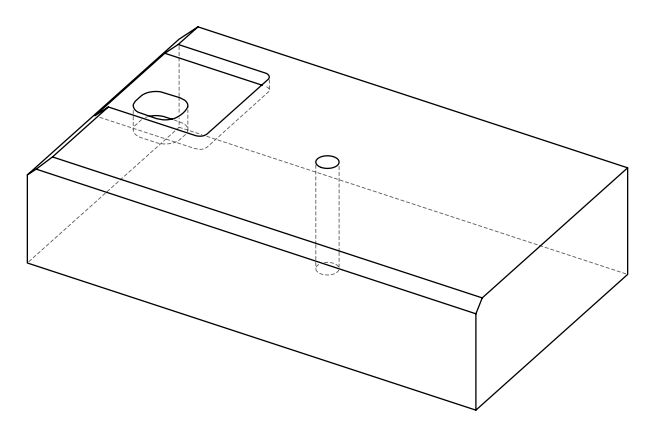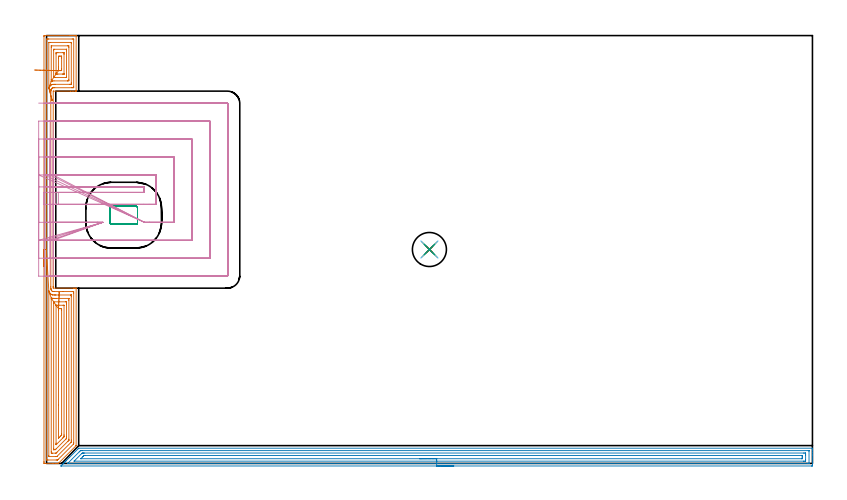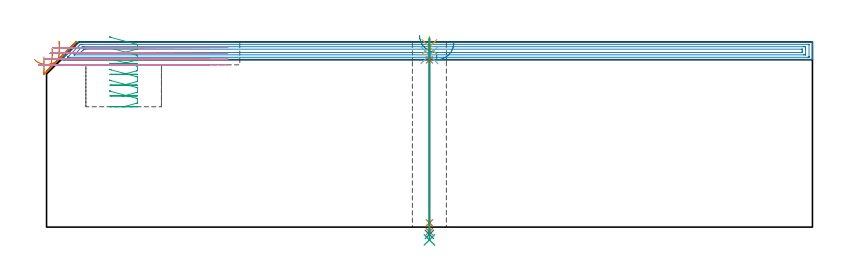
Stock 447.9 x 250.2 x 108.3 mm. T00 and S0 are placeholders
(PLAN: 9 operations, 7 tool changes, 39.8 min)
(1 AREA_MILL | FG_CHAMFER_SURFACE | UGT0205_001 | 9.97 min | 42951 mm3)
(2 AREA_MILL_1 | FG_CHAMFER_SURFACE_1 | UGT0205_001 | 14.14 min | 23384 mm3)
(3 MILL_RECTANGULAR_POCKET | POCKET_RECTANGULAR_STRAIGHT | UGT0201_006 | Follow Part, ap 7, ae 75% | 1.51 min | 57273 mm3)
(4 MILL_SLOT | SLOT_PARTIAL_RECTANGULAR | UGT0201_132 | Follow Part, ap 3.5, ae 75% | 12.65 min | 136485 mm3)
(5 SPOT_DRILL | STEP1HOLE | NXT0321_9005460120000 | 0.05 min | 186 mm3)
(6 DRILL_BLIND_HOLE_INTO_CENTER | STEP1HOLE | NXT0301_023 | 0.04 min | 86 mm3)
(7 GUN_DRILL_THROUGH_HOLE | STEP1HOLE | UGT0307_001 | 0.49 min | 1942 mm3)
(8 SPADE_DRILL_TO_ENLARGE_THROUGH_HOLE | STEP1HOLE | UGT0306_003 | 0.46 min | 11009 mm3)
(9 DRILL_TO_ENLARGE_THROUGH_HOLE | STEP1HOLE | UGT0301_265 | 0.47 min | 20411 mm3)
(TOOL UGT0205_001 | Chamfer Mill 20 x 3 x 45 deg. | D20 FL50 Z2)
(TOOL UGT0201_006 | End Mill 28 mm | D28 FL25 Z2)
(TOOL UGT0201_132 | Carbide End Mill 14.0 | D14 FL30 Z4)
(TOOL NXT0321_9005460120000 | NC Spot Drill, 142deg, 12mm, Carbide, Uncoated | D12 PA142 FL30 Z2)
(TOOL NXT0301_023 | Carbide Drill 5.2mm [860.1-0520-016A1-MM 2214] | D5.2 PA140 FL28 Z2)
(TOOL UGT0307_001 | Gun Drill 5 mm | D5 PA130 FL24 Z1)
(TOOL UGT0306_003 | Spade Drill 12.5mm | D12.5 PA132 FL10 Z2)
(TOOL UGT0301_265 | Twist Drill 19.9 mm | D19.9 PA118 FL140 Z2)
(OP 1 AREA_MILL)
G17 G21 G94 G90
T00 M6
G54
G17 G0 G90 X-1.5 Y115.1 S1061 M3
G43 Z118.3 H0
Z99.5
G94 G1 Y115.138 Z98.628 F250.
Y115.252 Z97.764
Y115.441 Z96.912
Y115.703 Z96.08
Y116.037 Z95.274
Y116.44 Z94.5
Y116.908 Z93.764
Y117.44 Z93.072
Y118.029 Z92.429
Y118.672 Z91.84
Y119.364 Z91.308
Y120.1 Z90.84
Y120.874 Z90.437
Y121.68 Z90.103
Y122.512 Z89.841
Y123.364 Z89.652
Y124.228 Z89.538
Y125.1 Z89.5
Y249.595
X-1.496 Y249.958 Z89.502
X-1.492 Y250.19 Z89.506
X-1.256 Y250.2 Z89.741
X13.508 Z104.503
X14.109 Z105.103
X14.68 Z105.677
X14.996 Z105.992
X15.567 Z106.563
X15.883 Z106.878
X16.516 Z107.515
X16.923 Z107.922
X17.271 Y250.193 Z108.262
X17.297 Y250.19 Z108.288
X17.3 Y250.041 Z108.3
Y217.913
X17.297 Y217.71 Z108.289
X17.26 Y217.707 Z108.252
X17.047 Y217.7 Z108.04
X15.459 Z106.456
X14.109 Z105.105
X4.02 Z95.018
X4.018
X3.9 Z94.9
Y103.235
X3.901 Y103.196 Z94.896
Y103.158 Z94.895
X3.9 Y103.153 Z94.9
Y103.146
Y102.5
X15.883 Z106.878
X16.196 Z107.195
X17.214 Z108.213
X17.24 Y102.498 Z108.239
X17.296 Y102.49 Z108.289
X17.3 Y102.343 Z108.3
Y10.422
X17.294 Y10.405 Z108.294
X17.286 Y10.386 Z108.285
X7.013 Y0.113 Z98.011
X6.909 Y0.01 Z97.905
X6.697 Y0. Z97.696
X5.871 Z96.87
X5.239 Z96.234
X4.036 Z95.033
X3.465 Z94.459
X-0.97 Y0.001 Z90.027
X-1.192 Y0.003 Z89.805
X-1.492 Y0.008 Z89.506
X-1.494 Y0.078 Z89.503
X-1.499 Y0.605 Z89.501
X-1.5 Y1.138 Z89.5
Y125.1
X-0.086 Z90.914
Y247.81
X-0.083 Y248.19 Z90.917
X0.418 Y248.198 Z91.418
X0.804 Y248.199 Z91.804
X1.303 Y248.2 Z92.303
X14.996 Y248.199 Z105.996
X15.499 Y248.197 Z106.499
X15.883 Y248.19 Z106.883
X15.886 Y247.81 Z106.886
Y220.144
X15.883 Y219.71 Z106.883
X15.435 Y219.703 Z106.435
X14.996 Y219.701 Z105.996
X14.551 Y219.7 Z105.551
X4.794 Z95.794
X4.352 Y219.696 Z95.352
X3.916 Y219.691 Z94.916
X3.697 Y219.669 Z94.697
X3.465 Y219.593 Z94.465
X3.251 Y219.467 Z94.251
X3.018 Y219.252 Z94.018
X2.832 Y218.996 Z93.832
X2.766 Y218.879 Z93.766
X2.706 Y218.754 Z93.706
X2.578 Y218.405 Z93.578
X2.568 Y218.369 Z93.568
X2.566 Y218.36 Z93.566
X2.529 Y218.148 Z93.529
X2.504 Y217.953 Z93.504
X2.489 Y217.556 Z93.489
X2.488 Y217.467 Z93.488
X2.486 Y216.667 Z93.486
Y216.575
Y103.235
X2.491 Y102.43 Z93.491
X2.495 Y102.343 Z93.495
X2.502 Y102.262 Z93.502
X2.516 Y102.139 Z93.516
X2.578 Y101.813 Z93.578
X2.704 Y101.45 Z93.704
X2.836 Y101.191 Z93.836
X3.065 Y100.898 Z94.065
X3.382 Y100.641 Z94.382
X3.465 Y100.603 Z94.465
X3.571 Y100.558 Z94.571
X4.352 Y100.504 Z95.352
X4.408 Y100.501 Z95.408
X9.674 Y100.5 Z100.674
X15.054 Z106.054
X15.883 Y100.49 Z106.883
X15.886 Y99.666 Z106.886
Y12.207
X15.883 Y11.445 Z106.883
X15.821 Y11.377 Z106.821
X15.763 Y11.314 Z106.763
X6.84 Y2.39 Z97.84
X6.477 Y2.036 Z97.477
X6.456 Y2.018 Z97.456
X6.416 Y2.01 Z97.416
X6.32 Y2.005 Z97.32
X6.126 Y2.002 Z97.126
X5.626 Y2. Z96.626
X0.804 Y2.001 Z91.804
X0.301 Y2.003 Z91.301
X-0.083 Y2.01 Z90.917
X-0.086 Y2.39 Z90.914
Y2.393
Y125.1
X1.333 Y100.816 Z92.333
X1.344 Y100.795 Z92.344
X1.437 Y100.558 Z92.437
X1.582 Y100.234 Z92.582
X1.691 Y100.021 Z92.691
X1.824 Y99.802 Z92.824
X1.925 Y99.666 Z92.925
X2.213 Y99.302 Z93.213
X2.578 Y98.994 Z93.578
X2.889 Y98.773 Z93.889
X3.121 Y98.667 Z94.121
X3.29 Y98.606 Z94.29
X3.465 Y98.573 Z94.465
X3.686 Y98.551 Z94.686
X4.352 Y98.51 Z95.352
X4.62 Y98.503 Z95.62
X5.239 Y98.501 Z96.239
X5.51 Y98.5 Z96.51
X14.109 Y98.499 Z105.109
X14.383 Y98.498 Z105.383
X14.444 Y98.491 Z105.444
X14.466 Y98.487 Z105.466
X14.467 Y98.478 Z105.467
X14.47 Y98.411 Z105.47
X14.471 Y97.881 Z105.471
Y97.516
Y13.627
X14.47 Y13.099 Z105.47
X14.468 Y12.738 Z105.468
X14.464 Y12.476 Z105.464
X14.207 Y12.207 Z105.207
X14.158 Y12.158 Z105.158
X6.151 Y4.15 Z97.151
X6.126 Y4.127 Z97.126
X6.029 Y4.041 Z97.029
X5.99 Y4.01 Z96.99
X5.947 Y4.008 Z96.947
X5.769 Y4.003 Z96.769
X5.413 Y4. Z96.413
X5.239 Z96.239
X1.691 Y4.001 Z92.691
X1.517 Y4.005 Z92.517
X1.401 Y4.01 Z92.401
X1.335 Y4.018 Z92.335
X1.333 Y4.054 Z92.333
X1.331 Y4.175 Z92.331
X1.329 Y4.539 Z92.329
Y100.637
X1.333 Y100.816 Z92.333
X2.754 Y96.715 Z93.754
X2.885 Y96.679 Z93.885
X3.219 Y96.601 Z94.219
X3.465 Y96.57 Z94.465
X3.918 Y96.533 Z94.918
X4.352 Y96.51 Z95.352
X4.835 Y96.502 Z95.835
X5.239 Y96.501 Z96.239
X5.724 Y96.5 Z96.724
X12.821 Y96.499 Z103.821
X12.994 Y96.495 Z103.994
X13.026 Y96.492 Z104.026
X13.05 Y96.486 Z104.05
X13.052 Y96.447 Z104.052
X13.056 Y96.263 Z104.056
X13.057 Y96.096 Z104.057
Y95.369
Y14.158
X13.056 Y13.992 Z104.056
X13.052 Y13.629 Z104.052
X13.05 Y13.539 Z104.05
X13.043 Y13.504 Z104.043
X13.02 Y13.478 Z104.02
X12.935 Y13.388 Z103.935
X12.65 Y13.099 Z103.65
X12.492 Y12.941 Z103.492
X6.126 Y6.575 Z97.126
X5.818 Y6.27 Z96.818
X5.623 Y6.08 Z96.623
X5.553 Y6.014 Z96.553
X5.199 Y6. Z96.199
X3.425 Z94.425
X3.028 Y6.006 Z94.028
X2.83 Y6.01 Z93.83
X2.749 Y6.021 Z93.749
X2.743 Y6.852 Z93.743
Y96.096
X2.747 Y96.459 Z93.747
X2.75 Y96.64 Z93.75
X2.754 Y96.715 Z93.754
X4.164 Y94.5 Z95.164
X11.262 Y94.499 Z102.262
X11.448 Y94.495 Z102.448
X11.629 Y94.49 Z102.629
X11.636 Y94.311 Z102.636
X11.64 Y94.118 Z102.64
X11.643 Y93.419 Z102.643
Y93.222
Y15.581
X11.639 Y14.884 Z102.639
X11.637 Y14.695 Z102.637
X11.62 Y14.53 Z102.62
X11.448 Y14.351 Z102.448
X11.271 Y14.17 Z102.271
X11.094 Y13.992 Z102.094
X5.739 Y8.637 Z96.739
X5.487 Y8.387 Z96.487
X5.239 Y8.144 Z96.239
X5.106 Y8.017 Z96.106
X4.977 Y8.008 Z95.977
X4.352 Y8.001 Z95.352
X4.261 Z95.261
X4.206 Y8.003 Z95.206
X4.175 Y8.006 Z95.175
X4.165 Y8.009 Z95.165
X4.164 Y8.049 Z95.164
X4.158 Y8.441 Z95.158
X4.157 Y8.637 Z95.157
Y8.833
X4.158 Y93.614 Z95.158
X4.164 Y94.5 Z95.164
X5.58 Y92.49 Z96.58
X5.589 Y92.493 Z96.589
X5.695 Y92.497 Z96.695
X6.126 Y92.5 Z97.126
X9.7 Z100.7
X10.104 Y92.495 Z101.104
X10.204 Y92.491 Z101.204
X10.223 Y92.489 Z101.223
X10.225 Y92.474 Z101.225
X10.227 Y92.44 Z101.227
X10.228 Y92.363 Z101.228
X10.229 Y16.669 Z101.229
X10.228 Y16.112 Z101.228
X10.225 Y15.777 Z101.225
X10.222 Y15.638 Z101.222
X10.216 Y15.575 Z101.216
X10.173 Y15.53 Z101.173
X10.048 Y15.4 Z101.048
X9.674 Y15.022 Z100.674
X9.606 Y14.953 Z100.606
X5.966 Y11.314 Z96.966
X5.671 Y11.027 Z96.671
X5.596 Y10.955 Z96.596
X5.577 Y10.953 Z96.577
X5.576 Y10.976 Z96.576
X5.573 Y11.314 Z96.573
X5.571 Y11.648 Z96.571
Y11.873
X5.572 Y92.378 Z96.572
X5.574 Y92.445 Z96.574
X5.577 Y92.482 Z96.577
X5.58 Y92.49 Z96.58
X7.013 Y90.49 Z98.013
X7.257 Y90.496 Z98.257
X7.9 Y90.499 Z98.9
X8.141 Y90.498 Z99.141
X8.787 Y90.49 Z99.787
X8.813 Y89.849 Z99.813
X8.814 Y89.822 Z99.814
X8.815 Y17.561 Z99.815
X8.813 Y16.669 Z99.813
X8.812 Y16.644 Z99.812
X8.808 Y16.619 Z99.808
X8.787 Y16.594 Z99.787
X8.383 Y16.183 Z99.383
X7.98 Y15.777 Z98.98
X7.495 Y15.292 Z98.495
X7.086 Y14.884 Z98.086
X7.048 Y14.849 Z98.048
X7.013 Y14.82 Z98.013
X6.991 Y14.813 Z97.991
X6.988 Y14.857 Z97.988
X6.986 Y14.884 Z97.986
X6.985 Y34.072 Z97.985
X6.986 Y89.849 Z97.986
X6.987 Y89.875 Z97.987
X7.013 Y90.49 Z98.013
X7.05 Y91.358 Z98.088
X7.087 Y92.217 Z98.239
X7.123 Y93.059 Z98.464
X7.158 Y93.878 Z98.762
X7.192 Y94.668 Z99.13
X7.225 Y95.423 Z99.566
X7.255 Y96.138 Z100.066
X7.284 Y96.806 Z100.626
X7.311 Y97.423 Z101.242
X7.335 Y97.983 Z101.91
X7.356 Y98.484 Z102.624
X7.375 Y98.92 Z103.379
X7.391 Y99.289 Z104.17
X7.404 Y99.588 Z104.989
X7.413 Y99.814 Z105.832
X7.42 Y99.966 Z106.691
X7.423 Y100.043 Z107.56
Y100.044 Z108.432
G0 Z118.3
X3.23 Y212.579
Z104.583
G1 X3.281 Y212.397 Z103.731
X3.311 Y212.287 Z102.866
X3.322 Y212.25 Z101.995
X3.311 Y212.287 Z101.123
X3.281 Y212.397 Z100.258
X3.23 Y212.578 Z99.407
X3.16 Y212.831 Z98.575
X3.07 Y213.153 Z97.769
X2.963 Y213.541 Z96.995
X2.837 Y213.992 Z96.259
X2.695 Y214.504 Z95.567
X2.537 Y215.072 Z94.924
X2.364 Y215.691 Z94.334
X2.179 Y216.358 Z93.803
X1.982 Y217.067 Z93.334
X1.774 Y217.812 Z92.932
X1.558 Y218.589 Z92.598
X1.335 Y219.39 Z92.335
X1.334 Y219.394 Z92.334
X1.33 Y219.483 Z92.33
X1.329 Y219.561 Z92.329
X1.328 Y219.616 Z92.328
X1.329 Y246.025 Z92.329
X1.33 Y246.116 Z92.33
X1.332 Y246.161 Z92.332
X1.335 Y246.179 Z92.335
X1.345 Y246.19 Z92.345
X1.519 Y246.197 Z92.519
X1.691 Y246.199 Z92.691
X2.404 Y246.2 Z93.404
X14.109 Y246.199 Z105.109
X14.283 Y246.195 Z105.283
X14.399 Y246.19 Z105.399
X14.465 Y246.181 Z105.465
X14.467 Y246.146 Z105.467
X14.469 Y246.025 Z105.469
X14.471 Y245.661 Z105.471
Y222.458
X14.469 Y221.929 Z105.469
X14.466 Y221.748 Z105.466
X14.465 Y221.711 Z105.465
X14.413 Y221.707 Z105.413
X14.335 Y221.702 Z105.335
X14.109 Y221.701 Z105.109
X13.45 Y221.7 Z104.45
X5.239 Z96.239
X4.581 Y221.698 Z95.581
X4.352 Y221.694 Z95.352
X3.716 Y221.676 Z94.716
X3.465 Y221.642 Z94.465
X3.015 Y221.489 Z94.015
X2.578 Y221.225 Z93.578
X2.476 Y221.14 Z93.476
X2.359 Y221.037 Z93.359
X2.132 Y220.809 Z93.132
X2.035 Y220.69 Z93.035
X1.691 Y220.191 Z92.691
X1.673 Y220.162 Z92.673
X1.664 Y220.144 Z92.664
X1.506 Y219.811 Z92.506
X1.399 Y219.545 Z92.399
X1.386 Y219.511 Z92.386
X1.36 Y219.442 Z92.36
X1.341 Y219.399 Z92.341
X1.335 Y219.39 Z92.335
X2.762 Y223.479 Z93.762
X2.749 Y223.484 Z93.749
X2.747 Y223.544 Z93.747
X2.745 Y223.714 Z93.745
X2.743 Y224.441 Z93.743
Y224.607
Y243.348
X2.747 Y244.07 Z93.747
X2.75 Y244.175 Z93.75
X2.755 Y244.191 Z93.755
X2.777 Y244.194 Z93.777
X2.83 Y244.197 Z93.83
X3.041 Y244.199 Z94.041
X12.375 Y244.2 Z103.375
X12.772 Y244.194 Z103.772
X12.97 Y244.19 Z103.97
X13.05 Y244.179 Z104.05
X13.057 Y243.348 Z104.057
Y224.607
X13.053 Y223.885 Z104.053
X13.05 Y223.714 Z104.05
X12.349 Y223.7 Z103.349
X12.335 Z103.335
X4.352 Y223.699 Z95.352
X3.515 Y223.663 Z94.515
X3.465 Y223.655 Z94.465
X3.13 Y223.585 Z94.13
X2.803 Y223.488 Z93.803
X2.762 Y223.479 Z93.762
X4.158 Y225.694 Z95.158
X4.157 Y225.695 Z95.157
Y241.759
X4.158 Y241.955 Z95.158
X4.161 Y242.086 Z95.161
X4.164 Y242.182 Z95.164
X4.194 Y242.19 Z95.194
X4.352 Y242.195 Z95.352
X4.606 Y242.199 Z95.606
X11.539 Y242.2 Z102.539
X11.594 Y242.198 Z102.594
X11.625 Y242.194 Z102.625
X11.635 Y242.191 Z102.635
X11.637 Y242.15 Z102.637
X11.642 Y241.759 Z102.642
X11.643 Y241.563 Z102.643
Y241.367
Y225.999
X11.641 Y225.869 Z102.641
X11.638 Y225.765 Z102.638
X11.635 Y225.709 Z102.635
X11.619 Y225.707 Z102.619
X11.448 Y225.702 Z102.448
X11.248 Y225.7 Z102.248
X5.039 Z96.039
X4.158 Y225.694 Z95.158
X5.589 Y227.71 Z96.589
X5.578 Y227.835 Z96.578
X5.575 Y228.176 Z96.575
X5.572 Y228.734 Z96.572
X5.571 Y239.443 Z96.571
X5.573 Y239.778 Z96.573
X5.576 Y240.057 Z96.576
X5.578 Y240.187 Z96.578
X5.712 Y240.194 Z96.712
X6.126 Y240.198 Z97.126
X6.594 Y240.2 Z97.594
X9.674 Y240.199 Z100.674
X10.146 Y240.196 Z101.146
X10.211 Y240.19 Z101.211
X10.222 Y240.119 Z101.222
X10.225 Y239.778 Z101.225
X10.228 Y239.221 Z101.228
Y227.897
X10.227 Y227.758 Z101.227
X10.225 Y227.724 Z101.225
X10.223 Y227.713 Z101.223
X10.214 Y227.71 Z101.214
X10.145 Y227.703 Z101.145
X9.674 Y227.701 Z100.674
X9.26 Y227.7 Z100.26
X6.599 Z97.599
X6.126 Y227.701 Z97.126
X5.709 Y227.704 Z96.709
X5.589 Y227.71 Z96.589
X7.013 Y229.71 Z98.013
X6.989 Y229.961 Z97.989
X6.987 Y229.987 Z97.987
X6.985 Y230.882 Z97.985
Y231.746
Y237.101
X6.988 Y237.993 Z97.988
X6.989 Y238.017 Z97.989
X7.013 Y238.19 Z98.013
X7.696 Y238.199 Z98.696
X7.9 Z98.9
X8.585 Y238.196 Z99.585
X8.787 Y238.19 Z99.787
X8.811 Y237.993 Z99.811
X8.812 Y237.968 Z99.812
X8.815 Y237.101 Z99.815
Y230.854
X8.813 Y229.961 Z99.813
X8.811 Y229.937 Z99.811
X8.787 Y229.71 Z99.787
X8.158 Y229.702 Z99.158
X7.9 Y229.701 Z98.9
X7.269 Y229.704 Z98.269
X7.013 Y229.71 Z98.013
X6.37 Y229.726 Z97.424
X5.678 Y229.743 Z96.893
X4.942 Y229.761 Z96.424
X4.169 Y229.78 Z96.021
X3.363 Y229.8 Z95.688
X2.531 Y229.821 Z95.425
X1.68 Y229.842 Z95.237
X0.815 Y229.864 Z95.123
X-0.056 Y229.885 Z95.085
X-0.928 Y229.907 Z95.123
X-1.792 Y229.928 Z95.237
X-2.644 Y229.949 Z95.426
X-3.475 Y229.97 Z95.689
X-4.281 Y229.99 Z96.023
X-5.055 Y230.009 Z96.426
X-5.79 Y230.027 Z96.894
X-6.482 Y230.044 Z97.426
X-7.125 Y230.06 Z98.015
G0 Z118.3
M5
M2
(OP 2 AREA_MILL_1)
G17 G21 G94 G90
T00 M6
G54
G17 G0 G90 X238.15 Y-1.5 S1061 M3
G43 Z118.3 H0
Z107.9
G94 G1 X238.112 Z107.028 F250.
X237.998 Z106.164
X237.809 Z105.312
X237.547 Z104.48
X237.213 Z103.674
X236.81 Z102.9
X236.342 Z102.164
X235.81 Z101.472
X235.221 Z100.829
X234.578 Z100.24
X233.886 Z99.709
X233.15 Z99.24
X232.376 Z98.837
X231.57 Z98.503
X230.738 Z98.241
X229.887 Z98.052
X229.022 Z97.938
X228.15 Z97.9
X8.585 Y-1.499 Z97.901
X8.426 Y-1.495 Z97.905
X8.408 Y-1.492 Z97.907
X9.363 Y-0.536 Z98.862
X9.479 Y-0.419 Z98.977
X9.656 Y-0.244 Z99.154
X9.927 Y0.028 Z99.426
X10.092 Y0.195 Z99.589
X10.254 Y0.355 Z99.753
X10.374 Y0.475 Z99.873
X10.53 Y0.633 Z100.028
X10.683 Y0.784 Z100.182
X10.821 Y0.922 Z100.32
X10.969 Y1.071 Z100.466
X11.113 Y1.214 Z100.612
X11.268 Y1.369 Z100.767
X11.407 Y1.509 Z100.905
X13.504 Y3.605 Z103.003
X18.417 Y8.517 Z107.917
X18.762 Y8.86 Z108.256
X18.806 Y8.895 Z108.29
X18.87 Y8.9 Z108.3
X447.715
X447.89 Y8.897 Z108.289
X447.897 Y8.745 Z108.138
X447.9 Y8.586 Z107.985
Y8.368 Z107.768
Y7.644 Z107.038
Y6.405 Z105.802
Y5.015 Z104.41
X447.899 Y-0.501 Z98.897
X447.894 Y-1.12 Z98.278
X447.89 Y-1.493 Z97.905
X447.652 Y-1.496 Z97.902
X447.268 Y-1.5 Z97.9
X228.15
Y-0.086 Z99.314
X13.077 Y-0.085 Z99.315
X12.61 Y-0.083 Z99.317
X12.443 Y-0.08 Z99.32
X12.289 Y-0.073 Z99.327
X12.358 Y0.003 Z99.403
X12.445 Y0.093 Z99.493
X12.61 Y0.26 Z99.66
X12.798 Y0.448 Z99.848
X19.117 Y6.767 Z106.167
X19.439 Y7.086 Z106.486
X19.764 Y7.405 Z106.805
X19.85 Y7.479 Z106.879
X19.931 Y7.481 Z106.881
X20.659 Y7.485 Z106.885
X20.82 Y7.486 Z106.886
X445.479 Y7.485 Z106.885
X445.642 Y7.484 Z106.884
X445.839 Y7.48 Z106.88
X445.882 Y7.479 Z106.879
X445.89 Y7.455 Z106.855
X445.893 Y7.42 Z106.82
X445.899 Y7.232 Z106.632
Y0.221 Z99.621
X445.895 Y0.083 Z99.483
X445.89 Y-0.026 Z99.374
X445.883 Y-0.079 Z99.321
X445.318 Y-0.085 Z99.315
X228.15 Y-0.086 Z99.314
Y1.329 Z100.729
X16.371
X16.224 Y1.33 Z100.73
X16.187 Y1.332 Z100.732
X16.155 Y1.335 Z100.735
X16.17 Y1.36 Z100.76
X16.187 Y1.385 Z100.785
X16.249 Y1.449 Z100.849
X16.308 Y1.509 Z100.909
X20.691 Y5.891 Z105.291
X20.865 Y6.054 Z105.454
X21.185 Y6.065 Z105.465
X21.371 Y6.07 Z105.47
X21.553 Y6.071 Z105.471
X22.263 Y6.072 Z105.472
X442.796 Y6.071 Z105.471
X443.508 Y6.07 Z105.47
X443.69 Y6.068 Z105.468
X443.866 Y6.065 Z105.465
X443.89 Y5.891 Z105.291
X443.896 Y5.689 Z105.089
X443.9 Y5.015 Z104.415
Y4.809 Z104.209
Y2.18 Z101.58
X443.899 Y1.509 Z100.909
X443.897 Y1.407 Z100.807
X443.893 Y1.356 Z100.756
X443.89 Y1.336 Z100.736
X443.869 Y1.334 Z100.734
X443.69 Y1.331 Z100.731
X442.98 Y1.329 Z100.729
X442.796
X228.15
Y2.743 Z102.143
X20.294
X20.139 Y2.745 Z102.145
X20.059 Y2.747 Z102.147
X20.018 Y2.749 Z102.149
X20.03 Y2.77 Z102.17
X20.073 Y2.818 Z102.218
X20.143 Y2.891 Z102.291
X21.026 Y3.778 Z103.178
X21.387 Y4.138 Z103.538
X21.47 Y4.22 Z103.62
X21.553 Y4.302 Z103.702
X21.924 Y4.651 Z104.051
X22.448 Y4.655 Z104.055
X22.813 Y4.657 Z104.057
X441.748
X441.809 Y4.656 Z104.056
X441.874 Y4.652 Z104.052
X441.89 Y4.65 Z104.05
X441.893 Y4.629 Z104.029
X441.896 Y4.575 Z103.975
X441.9 Y4.14 Z103.54
Y3.264 Z102.664
X441.896 Y2.825 Z102.225
X441.893 Y2.77 Z102.17
X441.89 Y2.75 Z102.15
X441.854 Y2.748 Z102.148
X441.714 Y2.745 Z102.145
X441.537 Y2.743 Z102.143
X228.15
X227.278 Z102.181
X226.414 Z102.295
X225.562 Z102.483
X224.73 Z102.746
X223.924 Z103.08
X223.15 Z103.482
X222.414 Z103.951
X221.722 Z104.482
X221.079 Z105.072
X220.49 Z105.715
X219.959 Z106.407
X219.49 Z107.143
X219.087 Z107.917
X218.753 Z108.723
X218.491 Z109.555
X218.302 Z110.406
X218.188 Z111.271
X218.15 Z112.143
G0 Z118.3
M5
M2
(OP 3 MILL_RECTANGULAR_POCKET)
G17 G21 G94 G90
T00 M6
G54
G17 G0 G90 X37. Y141.018 S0 M3
G43 Z118.3 H0
Z111.3
G94 G1 Y140.8 Z111.242 F250.
Y140.705 Z111.216
X37.059 Y140.467 Z111.15
X37.179 Y140.253 Z111.084
X37.353 Y140.079 Z111.019
X37.567 Y139.959 Z110.953
X37.805 Y139.9 Z110.887
X52.395 Z106.978
X52.633 Y139.959 Z106.912
X52.847 Y140.079 Z106.846
X53.021 Y140.253 Z106.78
X53.141 Y140.467 Z106.715
X53.2 Y140.705 Z106.649
Y149.595 Z104.267
X53.141 Y149.833 Z104.201
X53.021 Y150.047 Z104.135
X52.847 Y150.221 Z104.069
X52.633 Y150.341 Z104.004
X52.395 Y150.4 Z103.938
X45.1 Z101.983
X37.9 F500.
G3 X37. Y149.5 R0.9
G1 Y140.8
G3 X37.9 Y139.9 R0.9
G1 X52.3
G3 X53.2 Y140.8 R0.9
G1 Y149.5
G3 X52.3 Y150.4 R0.9
G1 X45.1
X44.1
G0 X37. Y141.018 Z104.983
G1 Y140.8 Z104.925 F250.
Y140.705 Z104.899
X37.059 Y140.467 Z104.834
X37.179 Y140.253 Z104.768
X37.353 Y140.079 Z104.702
X37.567 Y139.959 Z104.636
X37.805 Y139.9 Z104.571
X52.395 Z100.661
X52.633 Y139.959 Z100.595
X52.847 Y140.079 Z100.53
X53.021 Y140.253 Z100.464
X53.141 Y140.467 Z100.398
X53.2 Y140.705 Z100.332
Y149.595 Z97.95
X53.141 Y149.833 Z97.884
X53.021 Y150.047 Z97.819
X52.847 Y150.221 Z97.753
X52.633 Y150.341 Z97.687
X52.395 Y150.4 Z97.621
X45.1 Z95.667
X37.9 F500.
G3 X37. Y149.5 R0.9
G1 Y140.8
G3 X37.9 Y139.9 R0.9
G1 X52.3
G3 X53.2 Y140.8 R0.9
G1 Y149.5
G3 X52.3 Y150.4 R0.9
G1 X45.1
X44.1
G0 X37. Y141.018 Z98.667
G1 Y140.8 Z98.608 F250.
Y140.705 Z98.583
X37.059 Y140.467 Z98.517
X37.179 Y140.253 Z98.451
X37.353 Y140.079 Z98.385
X37.567 Y139.959 Z98.32
X37.805 Y139.9 Z98.254
X52.395 Z94.344
X52.633 Y139.959 Z94.279
X52.847 Y140.079 Z94.213
X53.021 Y140.253 Z94.147
X53.141 Y140.467 Z94.081
X53.2 Y140.705 Z94.016
Y149.595 Z91.634
X53.141 Y149.833 Z91.568
X53.021 Y150.047 Z91.502
X52.847 Y150.221 Z91.436
X52.633 Y150.341 Z91.37
X52.395 Y150.4 Z91.305
X45.1 Z89.35
X37.9 F500.
G3 X37. Y149.5 R0.9
G1 Y140.8
G3 X37.9 Y139.9 R0.9
G1 X52.3
G3 X53.2 Y140.8 R0.9
G1 Y149.5
G3 X52.3 Y150.4 R0.9
G1 X45.1
X44.1
G0 X37. Y141.018 Z92.35
G1 Y140.8 Z92.292 F250.
Y140.705 Z92.266
X37.059 Y140.467 Z92.2
X37.179 Y140.253 Z92.135
X37.353 Y140.079 Z92.069
X37.567 Y139.959 Z92.003
X37.805 Y139.9 Z91.937
X52.395 Z88.028
X52.633 Y139.959 Z87.962
X52.847 Y140.079 Z87.896
X53.021 Y140.253 Z87.831
X53.141 Y140.467 Z87.765
X53.2 Y140.705 Z87.699
Y149.595 Z85.317
X53.141 Y149.833 Z85.251
X53.021 Y150.047 Z85.185
X52.847 Y150.221 Z85.12
X52.633 Y150.341 Z85.054
X52.395 Y150.4 Z84.988
X45.1 Z83.033
X37.9 F500.
G3 X37. Y149.5 R0.9
G1 Y140.8
G3 X37.9 Y139.9 R0.9
G1 X52.3
G3 X53.2 Y140.8 R0.9
G1 Y149.5
G3 X52.3 Y150.4 R0.9
G1 X45.1
X44.1
G0 X37. Y141.018 Z86.033
G1 Y140.8 Z85.975 F250.
Y140.705 Z85.949
X37.059 Y140.467 Z85.884
X37.179 Y140.253 Z85.818
X37.353 Y140.079 Z85.752
X37.567 Y139.959 Z85.686
X37.805 Y139.9 Z85.621
X52.395 Z81.711
X52.633 Y139.959 Z81.645
X52.847 Y140.079 Z81.58
X53.021 Y140.253 Z81.514
X53.141 Y140.467 Z81.448
X53.2 Y140.705 Z81.382
Y149.595 Z79.
X53.141 Y149.833 Z78.934
X53.021 Y150.047 Z78.869
X52.847 Y150.221 Z78.803
X52.633 Y150.341 Z78.737
X52.395 Y150.4 Z78.671
X45.1 Z76.717
X37.9 F500.
G3 X37. Y149.5 R0.9
G1 Y140.8
G3 X37.9 Y139.9 R0.9
G1 X52.3
G3 X53.2 Y140.8 R0.9
G1 Y149.5
G3 X52.3 Y150.4 R0.9
G1 X45.1
X44.1
G0 X37. Y141.018 Z79.717
G1 Y140.8 Z79.658 F250.
Y140.705 Z79.633
X37.059 Y140.467 Z79.567
X37.179 Y140.253 Z79.501
X37.353 Y140.079 Z79.435
X37.567 Y139.959 Z79.37
X37.805 Y139.9 Z79.304
X52.395 Z75.395
X52.633 Y139.959 Z75.329
X52.847 Y140.079 Z75.263
X53.021 Y140.253 Z75.197
X53.141 Y140.467 Z75.131
X53.2 Y140.705 Z75.066
Y149.595 Z72.684
X53.141 Y149.833 Z72.618
X53.021 Y150.047 Z72.552
X52.847 Y150.221 Z72.486
X52.633 Y150.341 Z72.42
X52.395 Y150.4 Z72.355
X45.1 Z70.4
X37.9 F500.
G3 X37. Y149.5 R0.9
G1 Y140.8
G3 X37.9 Y139.9 R0.9
G1 X52.3
G3 X53.2 Y140.8 R0.9
G1 Y149.5
G3 X52.3 Y150.4 R0.9
G1 X45.1
X44.1
G0 Z118.3
M5
M2
(OP 4 MILL_SLOT)
G17 G21 G94 G90
T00 M6
G54
G17 G0 G90 X3.9 Y161.7 S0 M3
G43 Z118.3 H0
Z104.95
G94 G1 X6.9 F250.
X57. F500.
Y158.5
X6.9
Y151.5
X30.272
X33.272 F250.
X56.939 F500.
X59.939 F250.
X64. F500.
Y168.7
X6.9
X3.9 F250.
X57.212 Y141. F500.
X60.212 F250.
X74.5 F500.
Y179.2
X6.9
X3.9 F250.
Y141. F500.
X6.9 F250.
X29.988 F500.
X32.988 F250.
X3.9 Y130.5 F500.
X6.9 F250.
X85. F500.
Y189.7
X6.9
X3.9 F250.
Y120. F500.
X6.9 F250.
X95.5 F500.
Y200.2
X6.9
X3.9 F250.
Y109.5 F500.
X6.9 F250.
X105.7 F500.
G3 X106. Y109.8 R0.3
G1 Y210.4
G3 X105.7 Y210.7 R0.3
G1 X6.9
X3.9 F250.
G0 X2.1 Y161.7 Z101.6
G1 X5.1
X57. F500.
Y158.5
X5.1
Y151.5
X30.272
X33.272 F250.
X56.939 F500.
X59.939 F250.
X64. F500.
Y168.7
X5.1
X2.1 F250.
X57.212 Y141. F500.
X60.212 F250.
X74.5 F500.
Y179.2
X5.1
X2.1 F250.
Y141. F500.
X5.1 F250.
X29.988 F500.
X32.988 F250.
X2.1 Y130.5 F500.
X5.1 F250.
X85. F500.
Y189.7
X5.1
X2.1 F250.
Y120. F500.
X5.1 F250.
X95.5 F500.
Y200.2
X5.1
X2.1 F250.
X2.101 Y109.5 F500.
X5.101 F250.
X105.7 F500.
G3 X106. Y109.8 R0.3
G1 Y210.4
G3 X105.7 Y210.7 R0.3
G1 X5.1
X2.1 F250.
G0 Z118.3
X-1.25 Y161.7
Z98.25
G1 X1.75
X57. F500.
Y158.5
X1.75
Y151.5
X30.272
X33.272 F250.
X56.939 F500.
X59.939 F250.
X64. F500.
Y168.7
X1.75
X-1.25 F250.
X57.212 Y141. F500.
X60.212 F250.
X74.5 F500.
Y179.2
X1.75
X-1.25 F250.
Y141. F500.
X1.75 F250.
X29.988 F500.
X32.988 F250.
X-1.25 Y130.5 F500.
X1.75 F250.
X85. F500.
Y189.7
X1.75
X-1.25 F250.
Y120. F500.
X1.75 F250.
X95.5 F500.
Y200.2
X1.75
X-1.25 F250.
Y109.5 F500.
X1.75 F250.
X105.7 F500.
G3 X106. Y109.8 R0.3
G1 Y210.4
G3 X105.7 Y210.7 R0.3
G1 X1.75
X-1.25 F250.
G0 Z118.3
X-4.599 Y161.7
Z94.9
G1 X-1.599
X57. F500.
Y158.5
X-1.599
Y151.5
X30.272
X33.272 F250.
X56.939 F500.
X59.939 F250.
X64. F500.
Y168.7
X-1.599
X-4.599 F250.
X57.212 Y141. F500.
X60.212 F250.
X74.5 F500.
Y179.2
X-1.599
X-4.599 F250.
Y141. F500.
X-1.599 F250.
X29.988 F500.
X32.988 F250.
X-4.599 Y130.5 F500.
X-1.599 F250.
X85. F500.
Y189.7
X-1.599
X-4.599 F250.
Y120. F500.
X-1.599 F250.
X95.5 F500.
Y200.2
X-1.599
X-4.599 F250.
Y109.5 F500.
X-1.599 F250.
X105.7 F500.
G3 X106. Y109.8 R0.3
G1 Y210.4
G3 X105.7 Y210.7 R0.3
G1 X-1.599
X-4.599 F250.
G0 Z118.3
M5
M2
(OP 5 SPOT_DRILL)
G17 G21 G94 G90
T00 M6
G54
G17 G0 G90 X223.9 Y125.1 S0 M3
G43 Z118.3 H0
G94 G81 G98 Z105.3 F250. R111.3
G80
M5
M2
(OP 6 DRILL_BLIND_HOLE_INTO_CENTER)
G17 G21 G94 G90
T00 M6
G54
G17 G0 G90 X223.9 Y125.1 S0 M3
G43 Z118.3 H1
G94 G81 G98 Z100.5 F250. R110.3
G80
M5
M2
(OP 7 GUN_DRILL_THROUGH_HOLE)
G17 G21 G94 G90
T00 M6
G54
G17 G0 G90 X223.9 Y125.1 M8
G43 Z118.3 H0
Z106.186
S716 M3
G94 G1 Z97.744 F125. M26
G4 X.084
Z2.5 F250.
G4 X.084
Z-2.666 F125.
G4 X.084
M5
M9
G0 Z106.186
Z118.3
M2
(OP 8 SPADE_DRILL_TO_ENLARGE_THROUGH_HOLE)
G17 G21 G94 G90
T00 M6
G54
G17 G0 G90 X223.9 Y125.1 S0 M3
G43 Z118.3 H0
G94 G73 G98 Z-4.283 F250. Q11.258 R110.3
G80
M5
M2
(OP 9 DRILL_TO_ENLARGE_THROUGH_HOLE)
G17 G21 G94 G90
T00 M6
G54
G17 G0 G90 X223.9 Y125.1 S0 M3
G43 Z118.3 H0
G94 G73 G98 Z-7.479 F250. Q19.296 R110.3
G80
M5
M2
